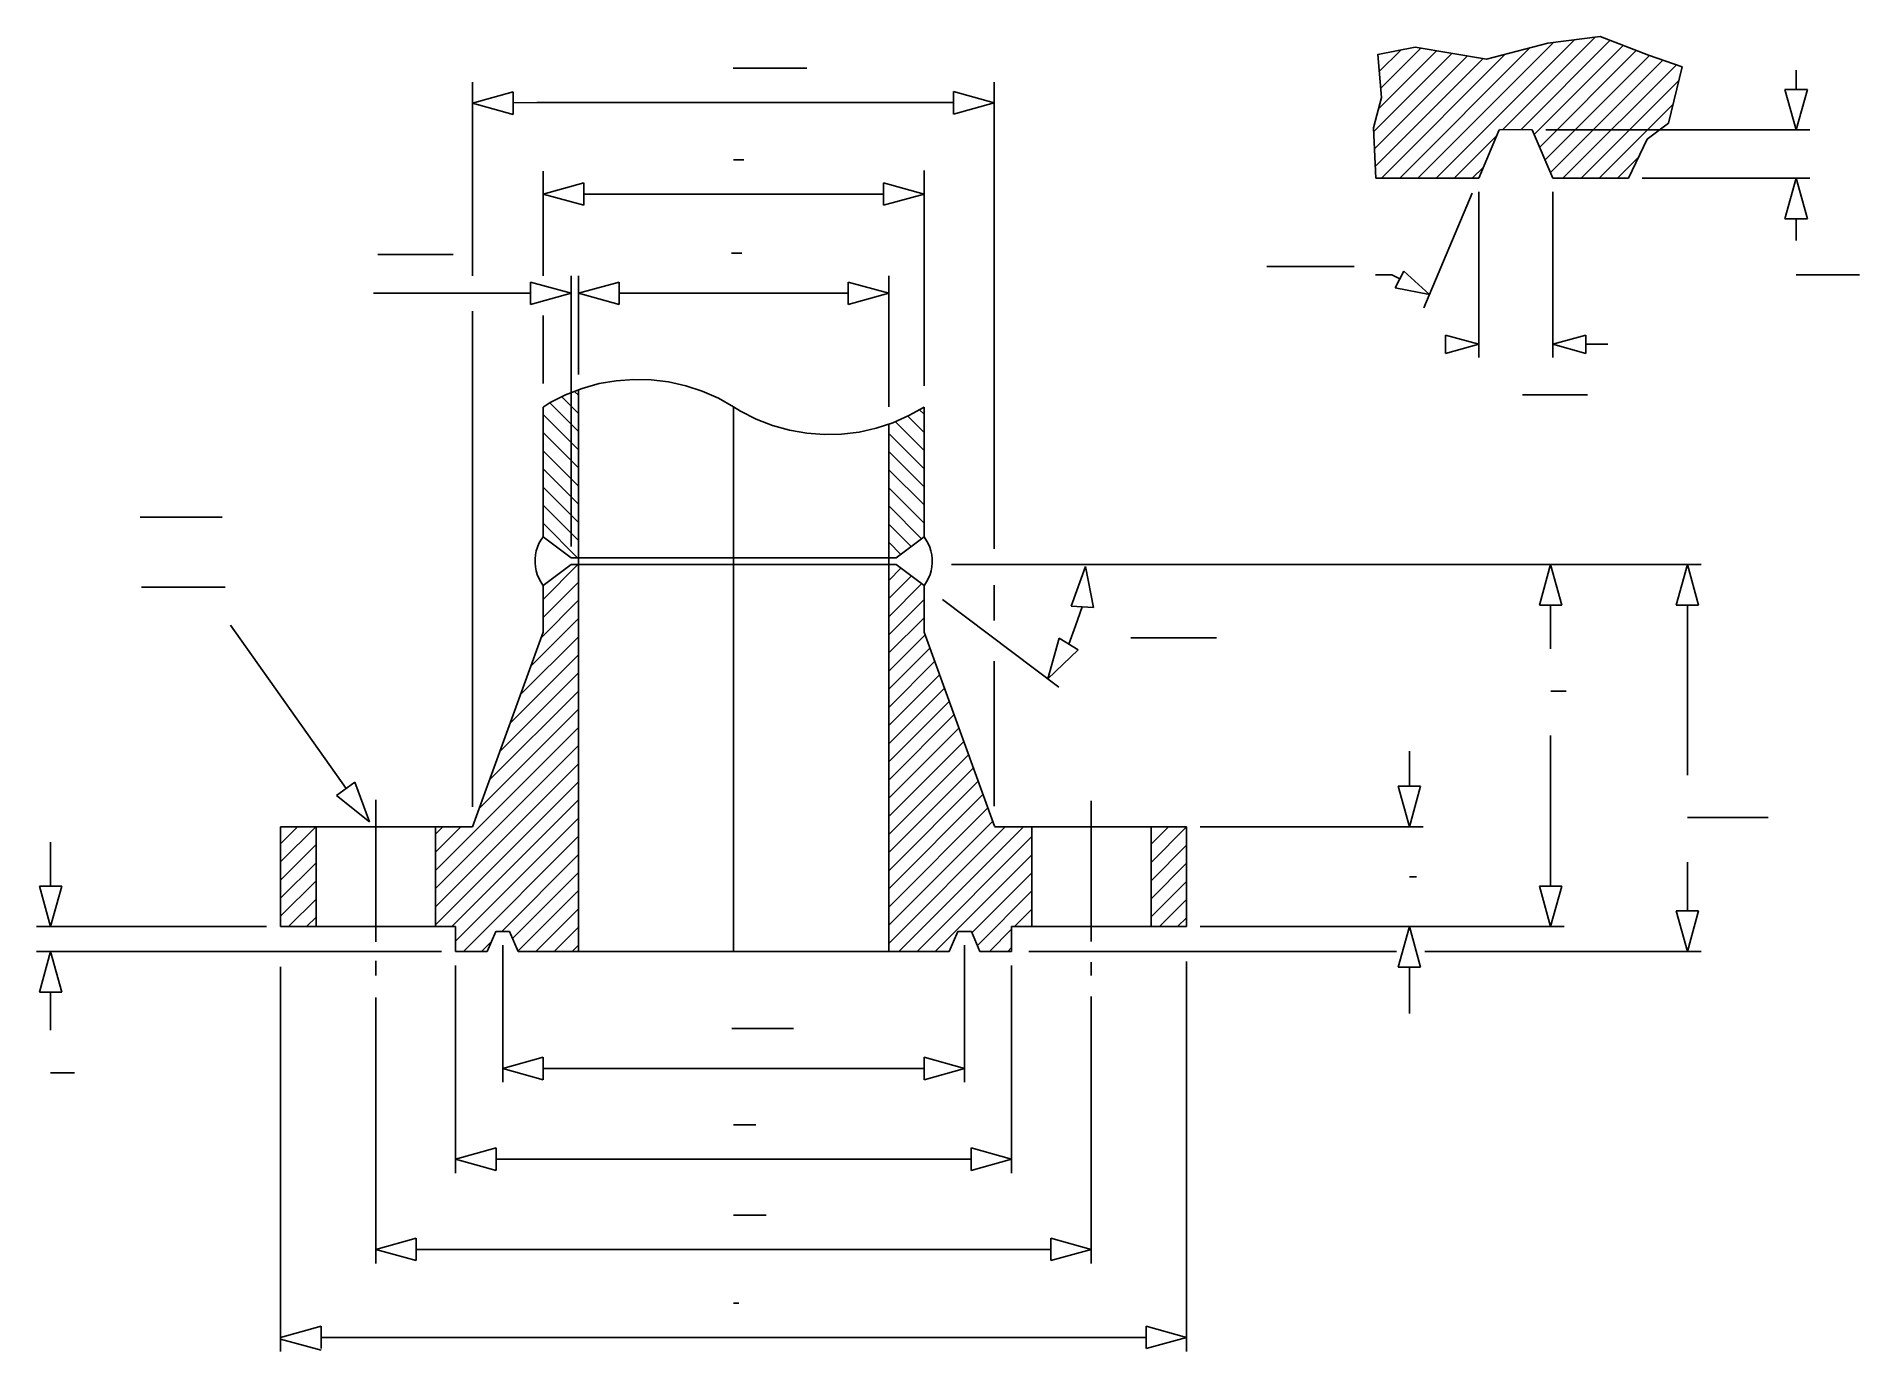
# Model space of a CAD drawing. Extents: x 391 to 1456, y 254 to 1023.
import ezdxf

# ---------------------------------------------------------------- set-up
doc = ezdxf.new("R2010")
doc.units = 0
doc.header["$MEASUREMENT"] = 0
for name, color, linetype in [('-1', 7, 'CONTINUOUS'), ('1', 7, 'CONTINUOUS'), ('FLAN1$0$-1', 7, 'CONTINUOUS'), ('FLAN1$0$1', 7, 'CONTINUOUS')]:
    doc.layers.add(name, color=color, linetype=linetype)

msp = doc.modelspace()

# ---------------------------------------------------------------- linework, layer by layer
at = {"layer": '-1', "color": 7, "linetype": 'Continuous'}
for p, q in [((1174.6, 1012.1), (1196.6, 1016.4)), ((1196.6, 1016.4), (1238.2, 1009.4)), ((1238.2, 1009.4), (1274, 1018.8)), ((1274, 1018.8), (1304.7, 1022.7)), ((1304.7, 1022.7), (1332.9, 1011.7)), ((1176.9, 987), (1174.6, 1012.1)), ((1332.9, 1011.7), (1352.6, 1005)), ((1352.6, 1005), (1344.7, 972)), ((1172.2, 969.3), (1176.9, 987)), ((1344.7, 972), (1332.2, 962.6)), ((1173.5, 939.9), (1172.2, 969.3)), ((1233.7, 939.9), (1245.7, 968.1)), ((1264.9, 968.1), (1245.8, 968.3)), ((1276.9, 939.9), (1264.9, 968.1)), ((1332.2, 962.6), (1321.3, 939.9)), ((1233.7, 939.9), (1173.5, 939.9)), ((1276.9, 939.9), (1321.3, 939.9)), ((654.1, 488), (659.1, 499.7)), ((659.1, 499.7), (667.1, 499.7)), ((672.1, 488), (667.1, 499.7)), ((924.1, 488), (929.1, 499.7)), ((929.1, 499.7), (937.1, 499.7)), ((942.1, 488), (937.1, 499.7))]:
    msp.add_line(p, q, dxfattribs=at)
at = {"layer": '-1', "color": 3, "linetype": 'Continuous'}
for p, q in [((1419.3, 991.8), (1419.3, 1003)), ((1419.3, 968.1), (1412.7, 991.8)), ((1425.8, 991.8), (1412.7, 991.8)), ((1419.3, 968.1), (1425.8, 991.8)), ((1272.9, 968.1), (1427.3, 968.1)), ((1329.3, 939.9), (1427.3, 939.9)), ((1412.7, 916.2), (1419.3, 939.9)), ((1425.8, 916.2), (1419.3, 939.9)), ((1201.5, 864.2), (1229.9, 931.1)), ((1233.7, 931.9), (1233.7, 835)), ((1276.9, 931.9), (1276.9, 835)), ((1412.7, 916.2), (1425.8, 916.2)), ((1419.3, 916.2), (1419.3, 903.4)), ((1184.9, 875.9), (1189.8, 885.5)), ((1204.8, 871.9), (1189.8, 885.5)), ((1182.8, 883.5), (1173.4, 883.5)), ((1187.5, 881), (1182.8, 883.5)), ((1204.8, 871.9), (1184.9, 875.9)), ((1214.2, 837.5), (1214.2, 848.2)), ((1233.7, 842.9), (1214.2, 848.2)), ((1233.7, 842.9), (1214.2, 837.5)), ((1276.9, 842.9), (1296.3, 848.2)), ((1276.9, 842.9), (1296.3, 837.5)), ((1296.3, 837.5), (1296.3, 848.2)), ((1296.3, 842.9), (1309.1, 842.9)), ((571.5, 583.2), (503.9, 678.7)), ((576.6, 586.8), (566, 579.1)), ((585.3, 563.8), (576.6, 586.8)), ((585.3, 563.8), (566, 579.1)), ((663.1, 491.7), (663.1, 411.6)), ((933.1, 491.7), (933.1, 411.6)), ((663.1, 419.6), (686.8, 426.1)), ((663.1, 419.6), (686.8, 413)), ((686.8, 413), (686.8, 426.1)), ((686.8, 419.6), (909.4, 419.6)), ((933.1, 419.6), (909.4, 426.1)), ((909.4, 426.1), (909.4, 413)), ((933.1, 419.6), (909.4, 413))]:
    msp.add_line(p, q, dxfattribs=at)
at = {"layer": '-1', "color": 6, "linetype": 'Continuous'}
msp.add_line((796.9, 896), (802.9, 896), dxfattribs=at)
at = {"layer": '-1', "color": 5, "linetype": 'Continuous'}
for p, q in [((1419.3, 883.4), (1456.3, 883.4)), ((1259.3, 813.2), (1297.3, 813.2)), ((797, 443), (833, 443))]:
    msp.add_line(p, q, dxfattribs=at)
at = {"layer": '-1', "color": 2, "linetype": 'Continuous'}
for p, q in [((451.1, 741.8), (499.1, 741.8)), ((451.9, 700.8), (500.9, 700.8)), ((1030.3, 671.3), (1080.3, 671.3))]:
    msp.add_line(p, q, dxfattribs=at)
at = {"layer": '1', "color": 3, "linetype": 'Continuous'}
for p, q in [((1003.7, 713), (995.4, 689.8)), ((1003.7, 713), (1008.5, 688.9)), ((988.2, 642.4), (920.1, 693.7)), ((1008.5, 688.9), (995.4, 689.8)), ((1001.9, 689.3), (998, 678.3)), ((998, 678.3), (994, 667.6)), ((981.7, 647.3), (988.4, 671)), ((981.7, 647.3), (999.6, 664.2)), ((988.4, 671), (999.6, 664.2))]:
    msp.add_line(p, q, dxfattribs=at)
at = {"layer": 'FLAN1$0$-1', "color": 5, "linetype": 'Continuous'}
for p, q in [((797.9, 1004.1), (840.9, 1004.1)), ((798.1, 950.6), (804.1, 950.6)), ((590.2, 895.3), (634.2, 895.3)), ((1275.8, 640.1), (1284.8, 640.1)), ((1355.8, 566.2), (1402.8, 566.2)), ((1193.2, 531.6), (1197.2, 531.6)), ((398.8, 417), (412.8, 417)), ((798.1, 386.6), (811.1, 386.6)), ((798.1, 333.8), (817.1, 333.8)), ((798.1, 282.4), (801.1, 282.4))]:
    msp.add_line(p, q, dxfattribs=at)
at = {"layer": 'FLAN1$0$-1', "color": 3, "linetype": 'Continuous'}
for p, q in [((683, 984.1), (926.7, 984.1)), ((686.7, 882.9), (686.7, 944)), ((686.7, 930.6), (710.5, 937.2)), ((686.7, 930.6), (710.5, 924.1)), ((710.5, 937.2), (710.5, 924.1)), ((710.5, 930.6), (885.7, 930.6)), ((909.4, 930.6), (885.7, 937.2)), ((885.7, 937.2), (885.7, 924.1)), ((909.4, 930.6), (885.7, 924.1)), ((707.4, 872.6), (731.1, 879.1)), ((731.1, 879.1), (731.1, 866)), ((888.8, 872.6), (865, 879.1)), ((865, 879.1), (865, 866)), ((707.4, 872.6), (731.1, 866)), ((731.1, 872.6), (865, 872.6)), ((888.8, 872.6), (865, 866)), ((1070.8, 560.8), (1201.2, 560.8)), ((398.8, 526.2), (398.8, 551.9)), ((398.8, 502.5), (392.3, 526.2)), ((405.4, 526.2), (392.3, 526.2)), ((398.8, 502.5), (405.4, 526.2)), ((525, 502.5), (390.5, 502.5)), ((1070.8, 502.5), (1283.7, 502.5)), ((627.3, 488), (390.5, 488)), ((398.8, 488), (392.3, 464.2)), ((398.8, 488), (405.4, 464.2)), ((635.6, 479.7), (635.6, 358.3)), ((960.6, 479.7), (960.6, 358.3)), ((970.6, 488), (1185.5, 488)), ((1062.9, 482), (1062.9, 254.1)), ((1202.2, 488), (1363.7, 488)), ((533.3, 478.9), (533.3, 254.1)), ((392.3, 464.2), (405.4, 464.2)), ((398.8, 442), (398.8, 464.2)), ((588.9, 461), (588.9, 305.5)), ((1007.2, 461.7), (1007.2, 305.5)), ((635.6, 366.6), (659.3, 373.1)), ((659.3, 360), (659.3, 373.1)), ((960.6, 366.6), (936.9, 373.1)), ((936.9, 373.1), (936.9, 360)), ((635.6, 366.6), (659.3, 360)), ((659.3, 366.6), (936.9, 366.6)), ((960.6, 366.6), (936.9, 360)), ((588.9, 313.8), (612.6, 320.4)), ((612.6, 307.3), (612.6, 320.4)), ((1007.2, 313.8), (983.5, 320.4)), ((983.5, 320.4), (983.5, 307.3)), ((588.9, 313.8), (612.6, 307.3)), ((612.6, 313.8), (983.5, 313.8)), ((1007.2, 313.8), (983.5, 307.3)), ((533.3, 262.4), (557, 269)), ((557, 255.9), (557, 269)), ((1062.9, 262.4), (1039.2, 269)), ((1039.2, 269), (1039.2, 255.9)), ((533.3, 261.4), (557, 254.9)), ((557, 262.4), (1039.2, 262.4)), ((1062.9, 262.4), (1039.2, 255.9))]:
    msp.add_line(p, q, dxfattribs=at)
at = {"layer": 'FLAN1$0$-1', "color": 2, "linetype": 'Continuous'}
msp.add_line((1109.8, 888.2), (1160.8, 888.2), dxfattribs=at)
at = {"layer": 'FLAN1$0$-1', "color": 4, "linetype": 'Continuous'}
for p, q in [((588.9, 576.6), (588.9, 493.5)), ((1007.2, 575.9), (1007.2, 493.7)), ((588.9, 482.5), (588.9, 473.9)), ((1007.2, 481.6), (1007.2, 473.9))]:
    msp.add_line(p, q, dxfattribs=at)
at = {"layer": 'FLAN1$0$-1', "color": 7, "linetype": 'Continuous'}
for p, q in [((533.3, 560.8), (533.3, 502.5)), ((533.3, 560.8), (645.5, 560.8)), ((554.1, 560.8), (554.1, 502.5)), ((623.8, 560.8), (623.8, 502.5)), ((950.6, 560.8), (1062.9, 560.8)), ((972.4, 560.8), (972.4, 502.5)), ((1042.1, 560.8), (1042.1, 502.5)), ((1062.9, 560.8), (1062.9, 502.5)), ((533.3, 502.5), (635.6, 502.5)), ((635.6, 502.5), (635.6, 488)), ((960.6, 502.5), (960.6, 488)), ((960.6, 502.5), (1062.9, 502.5)), ((635.6, 488), (654.1, 488)), ((672.1, 488), (924.1, 488)), ((942.1, 488), (960.6, 488))]:
    msp.add_line(p, q, dxfattribs=at)
at = {"layer": 'FLAN1$0$1', "color": 4, "linetype": 'Continuous'}
for p, q in [((1172.3, 967.1), (1218, 1012.8)), ((1175.3, 980.7), (1208.9, 1014.3)), ((1175.5, 1002.2), (1188.1, 1014.8)), ((1176.4, 992.5), (1199.8, 1015.9)), ((1187.5, 939.9), (1263.6, 1016.1)), ((1198.1, 939.9), (1277.4, 1019.2)), ((1208.7, 939.9), (1289.6, 1020.8)), ((1247.7, 968.3), (1301.8, 1022.3)), ((1258.2, 968.2), (1310.5, 1020.5)), ((1266, 965.4), (1318.1, 1017.5)), ((1269.2, 957.9), (1325.7, 1014.5)), ((1172.7, 957), (1227, 1011.3)), ((1173.2, 946.8), (1236.1, 1009.7)), ((1174.6, 1011.8), (1174.9, 1012.2)), ((1176.9, 939.9), (1249.2, 1012.3)), ((1272.3, 950.5), (1333.4, 1011.6)), ((1275.5, 943.1), (1341.3, 1008.9)), ((1282.9, 939.9), (1349.2, 1006.2)), ((1293.5, 939.9), (1350.7, 997)), ((1304.1, 939.9), (1347.4, 983.1)), ((1219.3, 939.9), (1244.3, 964.9)), ((1314.7, 939.9), (1327.3, 952.4)), ((1229.9, 939.9), (1236.4, 946.4)), ((729.4, 821.5), (719.4, 819.8)), ((739.7, 822.3), (729.4, 821.5)), ((749.9, 822.1), (739.7, 822.3)), ((760.1, 820.8), (749.9, 822.1)), ((770.1, 818.6), (760.1, 820.8)), ((699.9, 813.3), (690.8, 808.7)), ((707.4, 802.4), (697.6, 812.1)), ((709.5, 817), (699.9, 813.3)), ((707.4, 813), (705.1, 815.3)), ((707.4, 714.1), (707.4, 816.1)), ((719.4, 819.8), (709.5, 817)), ((779.8, 815.4), (770.1, 818.6)), ((789.2, 811.3), (779.8, 815.4)), ((798.1, 806.3), (789.2, 811.3)), ((686.7, 730.3), (686.7, 806.1)), ((690.8, 808.7), (686.7, 806.1)), ((707.4, 781.2), (686.7, 801.8)), ((707.4, 791.8), (690.6, 808.5)), ((798.1, 806.3), (798.1, 488)), ((798.1, 806.2), (798.1, 806.3)), ((802.1, 803.7), (798.1, 806.3)), ((811.3, 799.1), (802.1, 803.7)), ((900.5, 801.1), (891.1, 797)), ((909.4, 791.3), (899.9, 800.8)), ((909.4, 806.1), (900.5, 801.1)), ((909.4, 801.9), (906.7, 804.6)), ((909.4, 730.3), (909.4, 806.1)), ((707.4, 770.6), (686.7, 791.2)), ((820.8, 795.4), (811.3, 799.1)), ((830.7, 792.6), (820.8, 795.4)), ((840.8, 790.8), (830.7, 792.6)), ((851, 790.1), (840.8, 790.8)), ((861.2, 790.3), (851, 790.1)), ((871.4, 791.5), (861.2, 790.3)), ((881.4, 793.8), (871.4, 791.5)), ((891.1, 797), (881.4, 793.8)), ((888.8, 714.1), (888.8, 796.2)), ((909.4, 770.1), (888.8, 790.7)), ((909.4, 780.7), (892.5, 797.6)), ((707.4, 759.9), (686.7, 780.6)), ((909.4, 759.5), (888.8, 780.1)), ((707.4, 749.3), (686.7, 770)), ((909.4, 748.9), (888.8, 769.5)), ((707.4, 738.7), (686.7, 759.4)), ((909.4, 738.3), (888.8, 758.9)), ((707.4, 728.1), (686.7, 748.8)), ((907.9, 729.2), (888.8, 748.3)), ((706.9, 718), (686.7, 738.2)), ((901.9, 724.6), (888.8, 737.7)), ((684.3, 726.3), (683.4, 724.2)), ((685.4, 728.4), (684.3, 726.3)), ((686.7, 730.3), (685.4, 728.4)), ((686.7, 730.3), (703.1, 718)), ((895.8, 720), (888.8, 727.1)), ((909.4, 730.3), (893.1, 718)), ((909.4, 730.3), (910.7, 728.4)), ((910.7, 728.4), (911.8, 726.3)), ((911.8, 726.3), (912.7, 724.2)), ((682.3, 719.7), (682, 717.4)), ((682, 717.4), (682, 715.1)), ((682, 715.1), (682.2, 712.8)), ((682.7, 722), (682.3, 719.7)), ((683.4, 724.2), (682.7, 722)), ((686.7, 693.7), (707.1, 714.1)), ((703.1, 718), (893.1, 718)), ((912.7, 724.2), (913.4, 722)), ((913.4, 722), (913.9, 719.7)), ((913.9, 719.7), (914.1, 717.4)), ((914.2, 715.1), (913.9, 712.8)), ((914.1, 717.4), (914.2, 715.1)), ((682.2, 712.8), (682.7, 710.5)), ((682.7, 710.5), (683.3, 708.2)), ((683.3, 708.2), (684.2, 706.1)), ((684.2, 706.1), (685.3, 704)), ((685.3, 704), (686.5, 702.1)), ((686.7, 683.1), (707.4, 703.8)), ((888.8, 704.8), (895.9, 712)), ((888.8, 694.2), (902, 707.4)), ((910.9, 704), (909.6, 702.1)), ((912, 706.1), (910.9, 704)), ((912.9, 708.2), (912, 706.1)), ((913.5, 710.5), (912.9, 708.2)), ((913.9, 712.8), (913.5, 710.5)), ((685.6, 671.3), (707.4, 693.2)), ((686.5, 702.1), (686.8, 701.8)), ((888.8, 683.6), (908, 702.9)), ((888.8, 673), (909.4, 693.6)), ((909.6, 702.1), (909.4, 701.8)), ((679.5, 654.7), (707.4, 682.6)), ((888.8, 662.4), (909.4, 683)), ((673.5, 638.1), (707.4, 671.9)), ((888.8, 651.8), (910, 673)), ((667.5, 621.4), (707.4, 661.3)), ((888.8, 641.2), (912.8, 665.2)), ((661.5, 604.8), (707.4, 650.7)), ((888.8, 630.6), (915.6, 657.4)), ((655.4, 588.2), (707.4, 640.1)), ((888.8, 620), (918.4, 649.6)), ((888.8, 609.3), (921.3, 641.9)), ((649.4, 571.5), (707.4, 629.5)), ((888.8, 598.7), (924.1, 634.1)), ((623.8, 535.3), (707.4, 618.9)), ((888.8, 588.1), (926.9, 626.3)), ((888.8, 577.5), (929.7, 618.5)), ((623.8, 524.7), (707.4, 608.3)), ((888.8, 566.9), (932.6, 610.7)), ((623.8, 514.1), (707.4, 597.7)), ((888.8, 556.3), (935.4, 602.9)), ((623.8, 503.5), (707.4, 587.1)), ((888.8, 545.7), (938.2, 595.1)), ((888.8, 535.1), (941, 587.4)), ((633.4, 502.5), (707.4, 576.5)), ((888.8, 524.5), (943.8, 579.6)), ((635.6, 494), (707.4, 565.9)), ((888.8, 513.9), (946.7, 571.8)), ((533.3, 550.9), (543.2, 560.8)), ((533.3, 540.3), (553.8, 560.8)), ((623.8, 545.9), (638.7, 560.8)), ((623.8, 556.5), (628.1, 560.8)), ((640.1, 488), (707.4, 555.3)), ((888.8, 503.3), (949.5, 564)), ((888.8, 492.7), (956.9, 560.8)), ((894.6, 488), (967.5, 560.8)), ((905.3, 488), (972.4, 555.1)), ((1042.1, 550.6), (1052.4, 560.8)), ((1042.1, 540), (1062.9, 560.7)), ((533.3, 529.7), (554.1, 550.4)), ((662.5, 499.7), (707.4, 544.7)), ((915.9, 488), (972.4, 544.5)), ((1042.1, 529.3), (1062.9, 550.1)), ((533.3, 519.1), (554.1, 539.8)), ((668.9, 495.5), (707.4, 534.1)), ((937.4, 498.9), (972.4, 533.9)), ((1042.1, 518.7), (1062.9, 539.5)), ((533.3, 508.5), (554.1, 529.2)), ((672, 488.1), (707.4, 523.5)), ((940.6, 491.5), (972.4, 523.3)), ((1042.1, 508.1), (1062.9, 528.9)), ((537.9, 502.5), (554.1, 518.6)), ((682.5, 488), (707.4, 512.8)), ((962.2, 502.5), (972.4, 512.7)), ((1047, 502.5), (1062.9, 518.3)), ((548.5, 502.5), (554.1, 508)), ((693.1, 488), (707.4, 502.2)), ((1057.6, 502.5), (1062.9, 507.7)), ((650.7, 488), (656.6, 493.8)), ((703.7, 488), (707.4, 491.6)), ((947.7, 488), (960.6, 500.9)), ((958.3, 488), (960.6, 490.3))]:
    msp.add_line(p, q, dxfattribs=at)
at = {"layer": 'FLAN1$0$1', "color": 3, "linetype": 'Continuous'}
for p, q in [((645.4, 996), (645.4, 882.8)), ((950.4, 996), (950.4, 723.3)), ((645.4, 983.8), (669.2, 990.4)), ((645.4, 983.8), (669.2, 977.2)), ((669.2, 990.4), (669.2, 977.2)), ((669.2, 990.4), (669.2, 977.2)), ((683, 984.1), (669.2, 984)), ((950.4, 983.9), (926.7, 990.5)), ((926.7, 990.5), (926.7, 977.4)), ((950.4, 983.9), (926.7, 977.4)), ((909.4, 944.3), (909.4, 818.6)), ((710.5, 937.2), (710.5, 924.1)), ((703.1, 872.6), (679.4, 879.1)), ((679.4, 879.1), (679.4, 866)), ((703.1, 724.7), (703.1, 882.8)), ((707.4, 825.1), (707.4, 882.8)), ((888.8, 882.8), (888.8, 806.3)), ((679.4, 872.6), (587.5, 872.6)), ((703.1, 872.6), (679.4, 866)), ((645.4, 862.2), (645.4, 572.5)), ((686.7, 819.9), (686.7, 859.7)), ((925.4, 714.1), (1363.7, 714.1)), ((1275.7, 714.1), (1269.1, 690.4)), ((1275.7, 714.1), (1282.2, 690.4)), ((1355.7, 714.1), (1349.1, 690.4)), ((1355.7, 714.1), (1362.2, 690.4)), ((950.4, 702), (950.4, 681.4)), ((1269.1, 690.4), (1282.2, 690.4)), ((1275.7, 690.4), (1275.7, 664.9)), ((1349.1, 690.4), (1362.2, 690.4)), ((1355.7, 690.4), (1355.7, 591)), ((950.4, 657.6), (950.4, 572.9)), ((1275.7, 614.1), (1275.7, 526.2)), ((1193.2, 605.1), (1193.2, 584.5)), ((1193.2, 560.8), (1186.6, 584.5)), ((1199.7, 584.5), (1186.6, 584.5)), ((1193.2, 560.8), (1199.7, 584.5)), ((1355.7, 540.1), (1355.7, 511.7)), ((1275.7, 502.5), (1269.1, 526.2)), ((1282.2, 526.2), (1269.1, 526.2)), ((1275.7, 502.5), (1282.2, 526.2)), ((1355.7, 488), (1349.1, 511.7)), ((1362.2, 511.7), (1349.1, 511.7)), ((1355.7, 488), (1362.2, 511.7)), ((1193.2, 502.5), (1186.6, 478.7)), ((1193.2, 502.5), (1199.7, 478.7)), ((1186.6, 478.7), (1199.7, 478.7)), ((1193.2, 478.7), (1193.2, 451.7))]:
    msp.add_line(p, q, dxfattribs=at)
at = {"layer": 'FLAN1$0$1', "color": 7, "linetype": 'Continuous'}
for p, q in [((686.7, 701.8), (703.1, 714.1)), ((703.1, 714.1), (893.1, 714.1)), ((707.4, 714.1), (707.4, 488)), ((888.8, 714.1), (888.8, 488)), ((909.4, 701.8), (893.1, 714.1)), ((686.7, 701.8), (686.7, 674.6)), ((909.4, 701.8), (909.4, 674.6)), ((686.7, 674.6), (645.5, 560.8)), ((909.4, 674.6), (950.5, 561.1))]:
    msp.add_line(p, q, dxfattribs=at)

doc.saveas('drawing.dxf')
